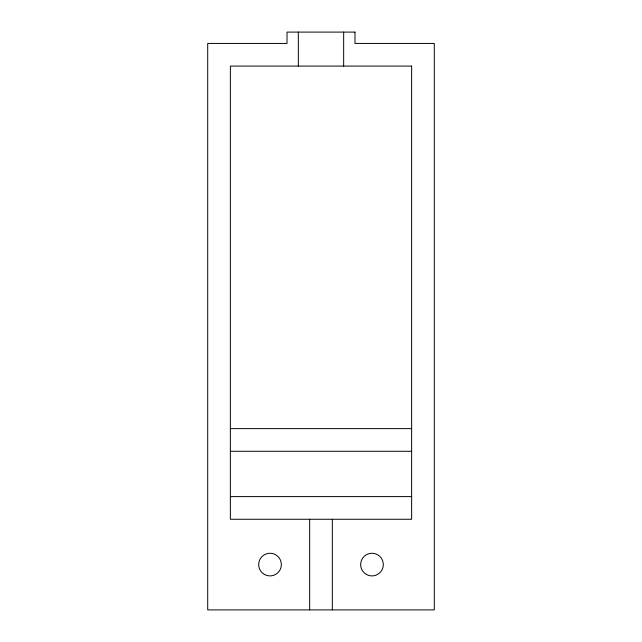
<?xml version="1.0" encoding="UTF-8"?>
<svg xmlns="http://www.w3.org/2000/svg" width="642" height="642" viewBox="0 0 642 642"><rect width="100%" height="100%" fill="white"/><g stroke="black" fill="none" stroke-linecap="round" stroke-linejoin="round"><path stroke-width="0.96" d="M230.366 428.631L411.634 428.631M230.366 451.286L411.634 451.286M230.366 496.603L411.634 496.603M343.663 32.1L343.663 66.086M332.331 519.266L332.331 609.9M309.669 519.266L309.669 609.9M298.337 32.1L298.337 66.086M354.986 32.1L287.014 32.1L287.014 43.431L207.703 43.431L207.703 609.9L434.297 609.9L434.297 43.431L354.986 43.431L354.986 32.1M411.634 66.086L230.366 66.086L230.366 519.266L411.634 519.266L411.634 66.086M366.317 574.397A11.331 11.331 0 0 0 383.314 564.583A11.331 11.331 0 0 0 366.317 554.768A11.331 11.331 0 0 0 366.317 574.397M264.352 574.397A11.331 11.331 0 0 0 281.348 564.583A11.331 11.331 0 0 0 264.352 554.768A11.331 11.331 0 0 0 264.352 574.397"/></g></svg>
